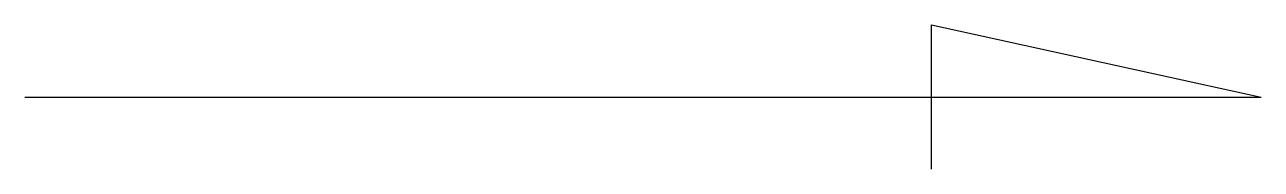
# Model space of a CAD drawing. Header units: centimetres. Extents: x -87.9 to -57.9, y 647.3 to 650.8.
import ezdxf

# ---------------------------------------------------------------- set-up
doc = ezdxf.new("R2010")
doc.units = ezdxf.units.CM
doc.header["$LTSCALE"] = 200
doc.header["$MEASUREMENT"] = 0

msp = doc.modelspace()

# ---------------------------------------------------------------- linework, layer by layer
for p, q in [((-65.902, 650.836), (-57.902, 649.086)), ((-65.902, 647.336), (-65.902, 650.836)), ((-87.902, 649.086), (-57.902, 649.086))]:
    msp.add_line(p, q)

doc.saveas('drawing.dxf')
